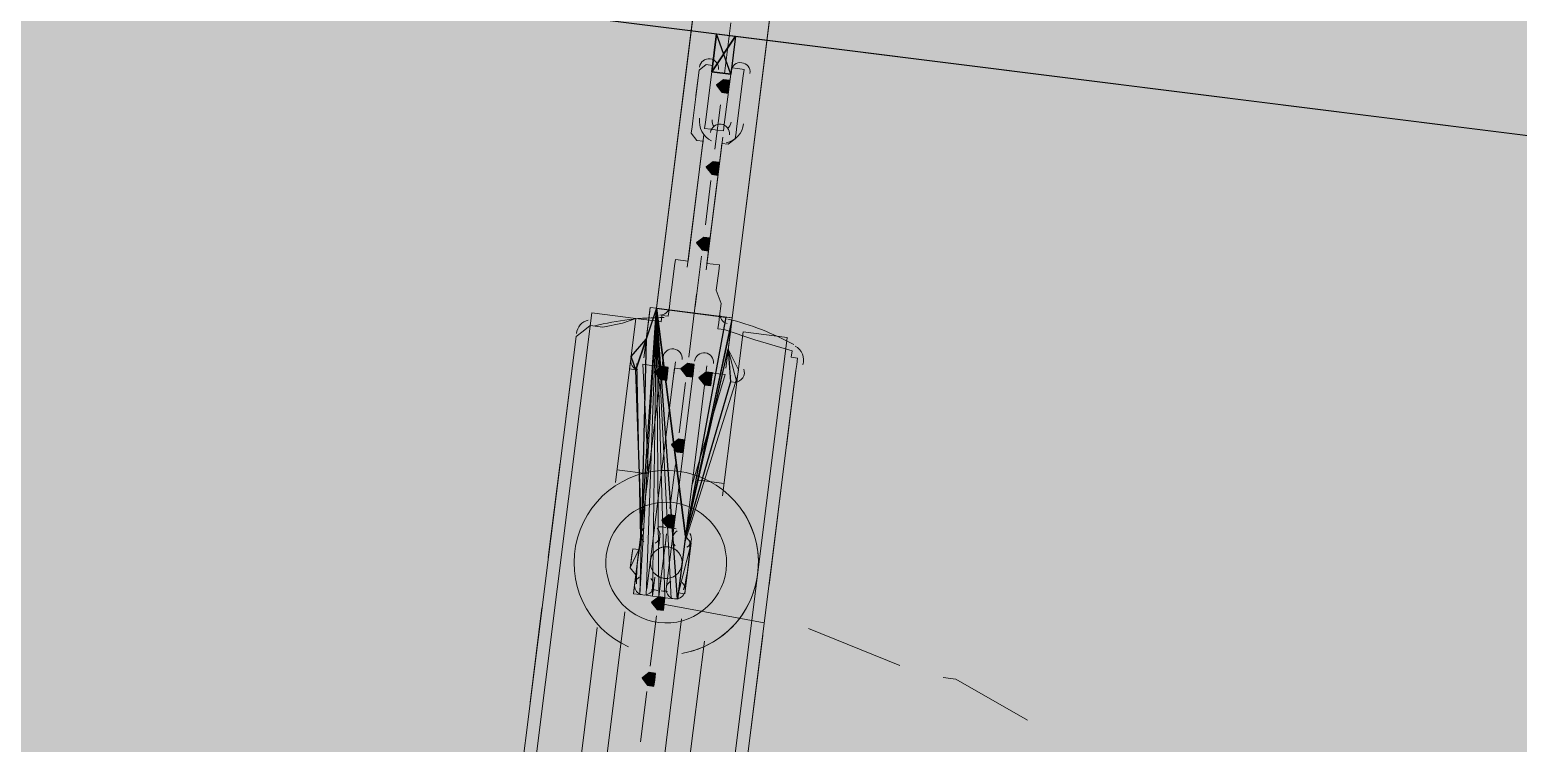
# Model space of a CAD drawing. Header units: metres. Extents: x -4 to 509425, y 7549 to 4732445.
# Drawn here: x 476046.973 to 476048.956, y 4719727.635 to 4719728.585 of the extents above; entities that cross this region are included whole.
import ezdxf

# ---------------------------------------------------------------- set-up
doc = ezdxf.new("R2010")
doc.units = ezdxf.units.M
doc.header["$LTSCALE"] = 0.01
doc.header["$MEASUREMENT"] = 0
doc.layers.get('0').update_dxf_attribs({"lineweight": 0})
doc.layers.add('_SUBESTACIÓN', color=1, linetype='Continuous')
doc.layers.add('SUBESTACION LA VID', color=253, linetype='Continuous')

# ---------------------------------------------------------------- blocks, each defined once
blk = doc.blocks.new('A$Cfff6051d')
at = {"layer": 'SUBESTACION LA VID', "transparency": 33554687}
h = blk.add_hatch(color=256, dxfattribs=at)
h.dxf.hatch_style = 2
h.paths.add_polyline_path([(476047.9046, 4719728.5089), (476047.9057, 4719728.5173), (476047.8973, 4719728.5183), (476047.8878, 4719728.511), (476047.8952, 4719728.5015), (476047.9036, 4719728.5005)])
h = blk.add_hatch(color=256, dxfattribs=at)
h.dxf.hatch_style = 2
h.paths.add_polyline_path([(476047.891, 4719728.3997), (476047.892, 4719728.4081), (476047.8836, 4719728.4091), (476047.8742, 4719728.4018), (476047.8815, 4719728.3923), (476047.8899, 4719728.3913)])
h = blk.add_hatch(color=256, dxfattribs=at)
h.dxf.hatch_style = 2
h.paths.add_polyline_path([(476047.8783, 4719728.2989), (476047.8794, 4719728.3073), (476047.871, 4719728.3083), (476047.8615, 4719728.301), (476047.8689, 4719728.2915), (476047.8773, 4719728.2905)])
h = blk.add_hatch(color=256, dxfattribs=at)
h.dxf.hatch_style = 2
h.paths.add_polyline_path([(476047.8226, 4719728.1267), (476047.8237, 4719728.1351), (476047.8152, 4719728.1361), (476047.8058, 4719728.1288), (476047.8131, 4719728.1193), (476047.8216, 4719728.1183)])
h = blk.add_hatch(color=256, dxfattribs=at)
h.dxf.hatch_style = 2
h.paths.add_polyline_path([(476047.8573, 4719728.1308), (476047.8583, 4719728.1392), (476047.8499, 4719728.1403), (476047.8405, 4719728.133), (476047.8478, 4719728.1235), (476047.8562, 4719728.1224)])
h = blk.add_hatch(color=256, dxfattribs=at)
h.dxf.hatch_style = 2
h.paths.add_polyline_path([(476047.8814, 4719728.1193), (476047.8825, 4719728.1277), (476047.8741, 4719728.1287), (476047.8646, 4719728.1214), (476047.872, 4719728.1119), (476047.8804, 4719728.1109)])
h = blk.add_hatch(color=256, dxfattribs=at)
h.dxf.hatch_style = 2
h.paths.add_polyline_path([(476047.8446, 4719728.03), (476047.8457, 4719728.0384), (476047.8373, 4719728.0395), (476047.8278, 4719728.0321), (476047.8352, 4719728.0227), (476047.8436, 4719728.0216)])
h = blk.add_hatch(color=256, dxfattribs=at)
h.dxf.hatch_style = 2
h.paths.add_polyline_path([(476047.832, 4719727.9292), (476047.833, 4719727.9376), (476047.8246, 4719727.9387), (476047.8152, 4719727.9313), (476047.8225, 4719727.9219), (476047.8309, 4719727.9208)])
h = blk.add_hatch(color=256, dxfattribs=at)
h.dxf.hatch_style = 2
h.paths.add_polyline_path([(476047.8183, 4719727.82), (476047.8193, 4719727.8284), (476047.8109, 4719727.8295), (476047.8015, 4719727.8221), (476047.8088, 4719727.8127), (476047.8172, 4719727.8116)])
h = blk.add_hatch(color=256, dxfattribs=at)
h.dxf.hatch_style = 2
h.paths.add_polyline_path([(476047.8057, 4719727.7192), (476047.8067, 4719727.7276), (476047.7983, 4719727.7287), (476047.7889, 4719727.7213), (476047.7962, 4719727.7119), (476047.8046, 4719727.7108)])
at = {"layer": 'SUBESTACION LA VID', "lineweight": 15}
for p, q in [((476047.8079, 4719728.2138), (476047.9891, 4719729.6587)), ((476047.9087, 4719728.2012), (476048.0899, 4719729.646)), ((476054.4065, 4719727.762), (476041.3944, 4719729.3933)), ((476054.4065, 4719727.762), (476041.3944, 4719729.3933)), ((476047.8984, 4719728.5267), (476047.9068, 4719728.5939)), ((476047.9131, 4719728.5761), (476047.9068, 4719728.5257)), ((476047.8816, 4719728.5288), (476047.8731, 4719728.4616)), ((476047.8983, 4719728.4585), (476047.9068, 4719728.5257)), ((476047.9151, 4719728.4564), (476047.9236, 4719728.5236)), ((476047.8857, 4719728.4259), (476047.8931, 4719728.4847)), ((476047.871, 4719728.4448), (476047.8489, 4719728.2684)), ((476047.8962, 4719728.4417), (476047.8741, 4719728.2652)), ((476047.8731, 4719728.3251), (476047.8805, 4719728.3839)), ((476047.8594, 4719728.2159), (476047.8678, 4719728.2831)), ((476047.851, 4719728.1487), (476047.8615, 4719728.2327)), ((476047.7218, 4719728.2076), (476047.27, 4719724.6038)), ((476047.7985, 4719728.2065), (476047.7911, 4719728.1477)), ((476047.8069, 4719728.2054), (476047.8069, 4719728.2054)), ((476047.8079, 4719728.2138), (476047.9003, 4719728.2022)), ((476047.8993, 4719728.1938), (476047.8993, 4719728.1938)), ((476047.9077, 4719728.1928), (476047.9003, 4719728.134)), ((476047.7008, 4719728.1761), (476047.6871, 4719728.0669)), ((476047.7943, 4719728.1729), (476047.7743, 4719728.1498)), ((476047.7853, 4719726.604), (476047.9822, 4719728.1749)), ((476047.7995, 4719728.1466), (476047.7995, 4719728.1466)), ((476047.9035, 4719728.1592), (476047.9171, 4719728.1319)), ((476047.7784, 4719727.8421), (476047.8152, 4719728.1361)), ((476047.7816, 4719728.1403), (476047.7868, 4719727.9093)), ((476047.7984, 4719728.1382), (476047.79, 4719728.1393)), ((476047.7973, 4719727.9933), (476047.79, 4719728.1393)), ((476047.8321, 4719728.134), (476047.7952, 4719727.84)), ((476047.7984, 4719728.1382), (476047.8152, 4719728.1361)), ((476047.8163, 4719728.1445), (476047.8142, 4719728.1277)), ((476047.8573, 4719728.1308), (476047.8204, 4719727.8368)), ((476047.8237, 4719728.1351), (476047.8237, 4719728.1351)), ((476047.831, 4719728.1256), (476047.8331, 4719728.1424)), ((476047.8321, 4719728.134), (476047.8573, 4719728.1308)), ((476047.8372, 4719727.8347), (476047.8741, 4719728.1287)), ((476047.8562, 4719728.1224), (476047.8583, 4719728.1392)), ((476047.8657, 4719728.1298), (476047.8657, 4719728.1298)), ((476047.8751, 4719728.1371), (476047.873, 4719728.1203)), ((476047.8909, 4719728.1266), (476047.8741, 4719728.1287)), ((476047.8909, 4719728.1266), (476047.8993, 4719728.1256)), ((476047.8919, 4719728.135), (476047.8919, 4719728.135)), ((476047.9811, 4719728.03), (476047.9938, 4719728.1308)), ((476047.8383, 4719728.0479), (476047.8468, 4719728.1151)), ((476047.9161, 4719728.1235), (476047.8456, 4719727.9019)), ((476047.8551, 4719727.9775), (476047.8993, 4719728.1256)), ((476047.9077, 4719728.1245), (476047.9077, 4719728.1245)), ((476047.6797, 4719728.0081), (476047.6639, 4719727.882)), ((476047.7973, 4719727.9933), (476047.7553, 4719727.9986)), ((476047.8257, 4719727.9471), (476047.8331, 4719728.0059)), ((476047.8982, 4719727.9807), (476047.8646, 4719727.9849)), ((476047.958, 4719727.8452), (476047.9738, 4719727.9712)), ((476047.7952, 4719727.9082), (476047.7952, 4719727.9082)), ((476047.811, 4719727.8977), (476047.8131, 4719727.9145)), ((476047.8194, 4719727.8967), (476047.8215, 4719727.9135)), ((476047.813, 4719727.8463), (476047.8204, 4719727.9051)), ((476047.8456, 4719727.9019), (476047.8456, 4719727.9019)), ((476047.7878, 4719727.8494), (476047.7878, 4719727.8494)), ((476047.8057, 4719727.8557), (476047.8025, 4719727.8305)), ((476047.8141, 4719727.8547), (476047.8109, 4719727.8295)), ((476047.7868, 4719727.841), (476047.7868, 4719727.841)), ((476047.8288, 4719727.8358), (476047.8288, 4719727.8358)), ((476047.8382, 4719727.8431), (476047.8382, 4719727.8431)), ((476047.4109, 4719724.9786), (476047.7658, 4719727.8096)), ((476047.6555, 4719727.8148), (476047.6397, 4719727.6888)), ((476047.8099, 4719727.8211), (476047.9516, 4719727.7948)), ((476047.4865, 4719724.9692), (476047.8414, 4719727.8001)), ((476047.7994, 4719727.7371), (476047.8078, 4719727.8043)), ((476047.729, 4719727.7886), (476047.5668, 4719726.4949)), ((476047.8718, 4719727.7707), (476047.7265, 4719726.6114)), ((476047.9337, 4719727.652), (476047.9495, 4719727.778)), ((476048.0104, 4719727.7874), (476048.1322, 4719727.738)), ((476047.7867, 4719727.6363), (476047.7951, 4719727.7035))]:
    blk.add_line(p, q, dxfattribs=at)
at = {"layer": 'SUBESTACION LA VID', "lineweight": 0}
for p, q in [((476043.9229, 4719729.0763), (476047.8879, 4719728.5792)), ((476047.8879, 4719728.5792), (476051.8612, 4719728.0811)), ((476051.878, 4719728.079), (476047.8879, 4719728.5792)), ((476047.8079, 4719728.2138), (476047.9087, 4719728.2012))]:
    blk.add_line(p, q, dxfattribs=at)
at = {"layer": 'SUBESTACION LA VID', "lineweight": 15}
for points in [[(476051.8612, 4719728.0811), (476047.9131, 4719728.5761), (476047.9068, 4719728.5257), (476047.8816, 4719728.5288), (476047.8879, 4719728.5792), (476043.9397, 4719729.0742)], [(476051.8612, 4719728.0811), (476047.9131, 4719728.5761), (476047.9068, 4719728.5257), (476047.8816, 4719728.5288), (476047.8879, 4719728.5792), (476043.9397, 4719729.0742)], [(476047.8079, 4719728.2138), (476047.9087, 4719728.2012), (476048.0899, 4719729.646), (476047.9891, 4719729.6587), (476047.8079, 4719728.2138)], [(476047.8879, 4719728.5792), (476047.8816, 4719728.5288), (476047.9068, 4719728.5257), (476047.9131, 4719728.5761)], [(476047.8879, 4719728.5792), (476047.8816, 4719728.5288), (476047.9068, 4719728.5257)], [(476047.4301, 4719726.0172), (476047.7008, 4719728.1761), (476047.7103, 4719728.1834), (476047.7197, 4719728.1908), (476047.7365, 4719728.1886), (476047.7628, 4719728.1939), (476047.7806, 4719728.2002), (476047.8058, 4719728.197), (476047.8142, 4719728.196), (476047.8153, 4719728.2044), (476047.8237, 4719728.2033), (476047.8247, 4719728.2117), (476047.8268, 4719728.2285), (476047.8289, 4719728.2453), (476047.8321, 4719728.2705), (476047.8332, 4719728.2789), (476047.85, 4719728.2768), (476047.8689, 4719728.428), (476047.87, 4719728.4364), (476047.8616, 4719728.4375), (476047.8542, 4719728.4469), (476047.8553, 4719728.4553), (476047.8563, 4719728.4637), (476047.8647, 4719728.5309), (476047.8742, 4719728.5383), (476047.8826, 4719728.5372), (476047.8816, 4719728.5288), (476047.8731, 4719728.4616), (476047.8721, 4719728.4532), (476047.8805, 4719728.4522), (476047.8889, 4719728.4511), (476047.8973, 4719728.4501), (476047.8983, 4719728.4585), (476047.9068, 4719728.5257), (476047.9078, 4719728.5341), (476047.9162, 4719728.533), (476047.9246, 4719728.532), (476047.9236, 4719728.5236), (476047.9151, 4719728.4564), (476047.9141, 4719728.448), (476047.913, 4719728.4396), (476047.9036, 4719728.4322), (476047.8952, 4719728.4333), (476047.8941, 4719728.4249), (476047.8752, 4719728.2737), (476047.892, 4719728.2715), (476047.8909, 4719728.2631), (476047.8877, 4719728.2379), (476047.894, 4719728.2201), (476047.8919, 4719728.2033), (476047.8909, 4719728.1949), (476047.8898, 4719728.1865), (476047.8982, 4719728.1854), (476047.9392, 4719728.1718), (476047.9885, 4719728.1571), (476047.9875, 4719728.1487), (476047.9959, 4719728.1476), (476047.9948, 4719728.1392), (476047.9938, 4719728.1308), (476047.7231, 4719725.9719)], [(476047.8563, 4719728.4637), (476047.8647, 4719728.5309), (476047.8605, 4719728.4973)], [(476047.85, 4719728.2768), (476047.8332, 4719728.2789), (476047.8321, 4719728.2705), (476047.8289, 4719728.2453), (476047.8268, 4719728.2285), (476047.8247, 4719728.2117)], [(476047.8919, 4719728.2033), (476047.894, 4719728.2201), (476047.8877, 4719728.2379), (476047.8909, 4719728.2631), (476047.892, 4719728.2715), (476047.8752, 4719728.2737)], [(476047.7532, 4719727.9818), (476047.7806, 4719728.2002), (476047.7218, 4719728.2076)], [(476047.9171, 4719728.1319), (476047.9161, 4719728.1235), (476047.915, 4719728.1151), (476047.9066, 4719728.1161), (476047.8467, 4719727.9103), (476047.854, 4719727.9009), (476047.853, 4719727.8925), (476047.8519, 4719727.8841), (476047.8509, 4719727.8757), (476047.8498, 4719727.8673), (476047.8488, 4719727.8589), (476047.8477, 4719727.8505), (476047.8466, 4719727.8421), (476047.8456, 4719727.8337), (476047.8372, 4719727.8347), (476047.8361, 4719727.8263), (476047.8277, 4719727.8274), (476047.8193, 4719727.8284), (476047.8109, 4719727.8295), (476047.8025, 4719727.8305), (476047.7941, 4719727.8316), (476047.7857, 4719727.8326), (476047.7773, 4719727.8337), (476047.7784, 4719727.8421), (476047.7794, 4719727.8505), (476047.7805, 4719727.8589), (476047.7731, 4719727.8684), (476047.7742, 4719727.8768), (476047.7753, 4719727.8852), (476047.7763, 4719727.8936), (476047.7847, 4719727.8925), (476047.7858, 4719727.9009), (476047.7868, 4719727.9093), (476047.7879, 4719727.9177), (476047.7806, 4719728.1319), (476047.7722, 4719728.133), (476047.7732, 4719728.1414), (476047.7743, 4719728.1498), (476047.7943, 4719728.1729), (476047.7985, 4719728.2065), (476047.7995, 4719728.2149), (476047.8079, 4719728.2138), (476047.9003, 4719728.2022), (476047.9087, 4719728.2012), (476047.9077, 4719728.1928), (476047.9035, 4719728.1592), (476047.9171, 4719728.1319)], [(476047.9822, 4719728.1749), (476047.9234, 4719728.1823), (476047.896, 4719727.9639)], [(476048.19, 4719727.7222), (476048.2068, 4719727.7201), (476048.3023, 4719727.6655)]]:
    blk.add_lwpolyline(points, dxfattribs=at)
at = {"layer": 'SUBESTACION LA VID', "lineweight": 0}
for points in [[(476041.5456, 4719729.3743), (476051.878, 4719728.079), (476043.9229, 4719729.0763)], [(476041.5456, 4719729.3743), (476051.878, 4719728.079), (476043.9229, 4719729.0763)], [(476051.878, 4719728.079), (476047.9131, 4719728.5761), (476043.9229, 4719729.0763), (476047.8879, 4719728.5792)], [(476047.7879, 4719727.9177), (476047.7857, 4719727.8326), (476047.7879, 4719727.9177), (476047.7857, 4719727.8326), (476047.7879, 4719727.9177), (476047.7857, 4719727.8326), (476047.7879, 4719727.9177), (476047.7857, 4719727.8326), (476047.8079, 4719728.2138), (476047.7857, 4719727.8326), (476047.8079, 4719728.2138), (476047.7857, 4719727.8326)], [(476047.7941, 4719727.8316), (476047.8079, 4719728.2138), (476047.7941, 4719727.8316), (476047.8079, 4719728.2138), (476047.7941, 4719727.8316), (476047.8079, 4719728.2138), (476047.7941, 4719727.8316), (476047.8079, 4719728.2138), (476047.8025, 4719727.8305), (476047.8079, 4719728.2138), (476047.8025, 4719727.8305)], [(476047.7995, 4719728.2149), (476047.7943, 4719728.1729), (476047.8079, 4719728.2138), (476047.7943, 4719728.1729)], [(476047.7985, 4719728.2065), (476047.7943, 4719728.1729), (476047.7985, 4719728.2065), (476047.7943, 4719728.1729), (476047.7985, 4719728.2065)], [(476047.8079, 4719728.2138), (476047.8109, 4719727.8295), (476047.8079, 4719728.2138), (476047.8109, 4719727.8295), (476047.8079, 4719728.2138), (476047.8193, 4719727.8284), (476047.8079, 4719728.2138), (476047.8193, 4719727.8284), (476047.8079, 4719728.2138), (476047.8277, 4719727.8274), (476047.8079, 4719728.2138), (476047.8277, 4719727.8274), (476047.8079, 4719728.2138), (476047.8277, 4719727.8274), (476047.8079, 4719728.2138), (476047.8361, 4719727.8263), (476047.8079, 4719728.2138), (476047.8361, 4719727.8263)], [(476047.9003, 4719728.2022), (476047.8467, 4719727.9103), (476047.9087, 4719728.2012), (476047.8467, 4719727.9103), (476047.9077, 4719728.1928), (476047.8467, 4719727.9103), (476047.9077, 4719728.1928), (476047.8467, 4719727.9103)], [(476047.7743, 4719728.1498), (476047.7722, 4719728.133), (476047.7743, 4719728.1498), (476047.7722, 4719728.133)], [(476047.7732, 4719728.1414), (476047.7743, 4719728.1498), (476047.7732, 4719728.1414)], [(476047.7743, 4719728.1498), (476047.7806, 4719728.1319), (476047.7743, 4719728.1498), (476047.7806, 4719728.1319)], [(476047.9066, 4719728.1161), (476047.9035, 4719728.1592), (476047.915, 4719728.1151), (476047.9035, 4719728.1592), (476047.915, 4719728.1151), (476047.9035, 4719728.1592), (476047.915, 4719728.1151), (476047.9035, 4719728.1592), (476047.915, 4719728.1151), (476047.9035, 4719728.1592), (476047.915, 4719728.1151)], [(476047.9161, 4719728.1235), (476047.9171, 4719728.1319), (476047.9161, 4719728.1235)], [(476047.7879, 4719727.9177), (476047.7773, 4719727.8337), (476047.7879, 4719727.9177), (476047.7773, 4719727.8337), (476047.7879, 4719727.9177), (476047.7773, 4719727.8337)], [(476047.7879, 4719727.9177), (476047.7784, 4719727.8421), (476047.7879, 4719727.9177), (476047.7784, 4719727.8421), (476047.7879, 4719727.9177), (476047.7784, 4719727.8421), (476047.7879, 4719727.9177), (476047.7784, 4719727.8421), (476047.7879, 4719727.9177), (476047.7784, 4719727.8421), (476047.7879, 4719727.9177), (476047.7784, 4719727.8421), (476047.7879, 4719727.9177), (476047.7784, 4719727.8421), (476047.7879, 4719727.9177), (476047.7784, 4719727.8421), (476047.7879, 4719727.9177), (476047.7784, 4719727.8421), (476047.7879, 4719727.9177)], [(476047.7868, 4719727.9093), (476047.7794, 4719727.8505), (476047.7868, 4719727.9093), (476047.7794, 4719727.8505), (476047.7868, 4719727.9093), (476047.7784, 4719727.8421), (476047.7868, 4719727.9093), (476047.7784, 4719727.8421), (476047.7868, 4719727.9093)], [(476047.8361, 4719727.8263), (476047.8467, 4719727.9103), (476047.8372, 4719727.8347), (476047.8467, 4719727.9103), (476047.8372, 4719727.8347), (476047.8467, 4719727.9103), (476047.8372, 4719727.8347), (476047.8467, 4719727.9103), (476047.8372, 4719727.8347), (476047.8467, 4719727.9103), (476047.8372, 4719727.8347), (476047.8467, 4719727.9103), (476047.8372, 4719727.8347), (476047.8467, 4719727.9103), (476047.8372, 4719727.8347), (476047.8467, 4719727.9103), (476047.8372, 4719727.8347), (476047.8467, 4719727.9103), (476047.8372, 4719727.8347), (476047.854, 4719727.9009), (476047.8456, 4719727.8337), (476047.854, 4719727.9009), (476047.8456, 4719727.8337), (476047.854, 4719727.9009), (476047.8466, 4719727.8421), (476047.854, 4719727.9009), (476047.8466, 4719727.8421), (476047.854, 4719727.9009), (476047.8466, 4719727.8421), (476047.854, 4719727.9009)], [(476047.7753, 4719727.8852), (476047.7742, 4719727.8768), (476047.7753, 4719727.8852), (476047.7731, 4719727.8684), (476047.7763, 4719727.8936), (476047.7731, 4719727.8684), (476047.7763, 4719727.8936), (476047.7731, 4719727.8684), (476047.7763, 4719727.8936), (476047.7731, 4719727.8684), (476047.7847, 4719727.8925), (476047.7805, 4719727.8589), (476047.7858, 4719727.9009), (476047.7805, 4719727.8589), (476047.7858, 4719727.9009), (476047.7805, 4719727.8589), (476047.7858, 4719727.9009), (476047.7805, 4719727.8589)], [(476047.7858, 4719727.9009), (476047.7794, 4719727.8505), (476047.7858, 4719727.9009), (476047.7794, 4719727.8505), (476047.7858, 4719727.9009)], [(476047.8466, 4719727.8421), (476047.853, 4719727.8925), (476047.8466, 4719727.8421), (476047.853, 4719727.8925), (476047.8477, 4719727.8505), (476047.853, 4719727.8925), (476047.8477, 4719727.8505), (476047.853, 4719727.8925), (476047.8477, 4719727.8505), (476047.8519, 4719727.8841), (476047.8477, 4719727.8505)], [(476047.8488, 4719727.8589), (476047.8519, 4719727.8841), (476047.8488, 4719727.8589), (476047.8519, 4719727.8841), (476047.8488, 4719727.8589), (476047.8509, 4719727.8757), (476047.8498, 4719727.8673), (476047.8509, 4719727.8757), (476047.8498, 4719727.8673)]]:
    blk.add_lwpolyline(points, dxfattribs=at)
at = {"layer": 'SUBESTACION LA VID'}
for points in [[(476047.8879, 4719728.5792), (476047.9131, 4719728.5761), (476047.8816, 4719728.5288)], [(476047.9131, 4719728.5761), (476047.9068, 4719728.5257), (476047.8816, 4719728.5288)], [(476047.9046, 4719728.5089), (476047.9057, 4719728.5173), (476047.8973, 4719728.5183), (476047.8878, 4719728.511), (476047.8952, 4719728.5015), (476047.9036, 4719728.5005)], [(476047.891, 4719728.3997), (476047.892, 4719728.4081), (476047.8836, 4719728.4091), (476047.8742, 4719728.4018), (476047.8815, 4719728.3923), (476047.8899, 4719728.3913)], [(476047.8783, 4719728.2989), (476047.8794, 4719728.3073), (476047.871, 4719728.3083), (476047.8615, 4719728.301), (476047.8689, 4719728.2915), (476047.8773, 4719728.2905)], [(476047.8467, 4719727.9103), (476047.8361, 4719727.8263), (476047.8079, 4719728.2138)], [(476047.9003, 4719728.2022), (476047.8467, 4719727.9103), (476047.8079, 4719728.2138)], [(476047.7943, 4719728.1729), (476047.7806, 4719728.1319), (476047.7743, 4719728.1498)], [(476047.9066, 4719728.1161), (476047.8467, 4719727.9103), (476047.9035, 4719728.1592)], [(476047.8226, 4719728.1267), (476047.8237, 4719728.1351), (476047.8152, 4719728.1361), (476047.8058, 4719728.1288), (476047.8131, 4719728.1193), (476047.8216, 4719728.1183)], [(476047.8573, 4719728.1308), (476047.8583, 4719728.1392), (476047.8499, 4719728.1403), (476047.8405, 4719728.133), (476047.8478, 4719728.1235), (476047.8562, 4719728.1224)], [(476047.8814, 4719728.1193), (476047.8825, 4719728.1277), (476047.8741, 4719728.1287), (476047.8646, 4719728.1214), (476047.872, 4719728.1119), (476047.8804, 4719728.1109)], [(476047.8446, 4719728.03), (476047.8457, 4719728.0384), (476047.8373, 4719728.0395), (476047.8278, 4719728.0321), (476047.8352, 4719728.0227), (476047.8436, 4719728.0216)], [(476047.832, 4719727.9292), (476047.833, 4719727.9376), (476047.8246, 4719727.9387), (476047.8152, 4719727.9313), (476047.8225, 4719727.9219), (476047.8309, 4719727.9208)], [(476047.8183, 4719727.82), (476047.8193, 4719727.8284), (476047.8109, 4719727.8295), (476047.8015, 4719727.8221), (476047.8088, 4719727.8127), (476047.8172, 4719727.8116)], [(476047.8057, 4719727.7192), (476047.8067, 4719727.7276), (476047.7983, 4719727.7287), (476047.7889, 4719727.7213), (476047.7962, 4719727.7119), (476047.8046, 4719727.7108)]]:
    blk.add_lwpolyline(points, close=True, dxfattribs=at)
at = {"layer": 'SUBESTACION LA VID', "lineweight": 0}
for points in [[(476047.8879, 4719728.5792), (476047.9131, 4719728.5761), (476047.8816, 4719728.5288)], [(476047.9131, 4719728.5761), (476047.9068, 4719728.5257), (476047.8816, 4719728.5288)], [(476047.9046, 4719728.5089), (476047.9057, 4719728.5173), (476047.8973, 4719728.5183), (476047.8878, 4719728.511), (476047.8952, 4719728.5015), (476047.9036, 4719728.5005)], [(476047.891, 4719728.3997), (476047.892, 4719728.4081), (476047.8836, 4719728.4091), (476047.8742, 4719728.4018), (476047.8815, 4719728.3923), (476047.8899, 4719728.3913)], [(476047.8783, 4719728.2989), (476047.8794, 4719728.3073), (476047.871, 4719728.3083), (476047.8615, 4719728.301), (476047.8689, 4719728.2915), (476047.8773, 4719728.2905)], [(476047.8467, 4719727.9103), (476047.8361, 4719727.8263), (476047.8079, 4719728.2138)], [(476047.9003, 4719728.2022), (476047.8467, 4719727.9103), (476047.8079, 4719728.2138)], [(476047.7943, 4719728.1729), (476047.7806, 4719728.1319), (476047.7743, 4719728.1498)], [(476047.9066, 4719728.1161), (476047.8467, 4719727.9103), (476047.9035, 4719728.1592)], [(476047.8226, 4719728.1267), (476047.8237, 4719728.1351), (476047.8152, 4719728.1361), (476047.8058, 4719728.1288), (476047.8131, 4719728.1193), (476047.8216, 4719728.1183)], [(476047.8573, 4719728.1308), (476047.8583, 4719728.1392), (476047.8499, 4719728.1403), (476047.8405, 4719728.133), (476047.8478, 4719728.1235), (476047.8562, 4719728.1224)], [(476047.8814, 4719728.1193), (476047.8825, 4719728.1277), (476047.8741, 4719728.1287), (476047.8646, 4719728.1214), (476047.872, 4719728.1119), (476047.8804, 4719728.1109)], [(476047.8446, 4719728.03), (476047.8457, 4719728.0384), (476047.8373, 4719728.0395), (476047.8278, 4719728.0321), (476047.8352, 4719728.0227), (476047.8436, 4719728.0216)], [(476047.832, 4719727.9292), (476047.833, 4719727.9376), (476047.8246, 4719727.9387), (476047.8152, 4719727.9313), (476047.8225, 4719727.9219), (476047.8309, 4719727.9208)], [(476047.8183, 4719727.82), (476047.8193, 4719727.8284), (476047.8109, 4719727.8295), (476047.8015, 4719727.8221), (476047.8088, 4719727.8127), (476047.8172, 4719727.8116)], [(476047.8057, 4719727.7192), (476047.8067, 4719727.7276), (476047.7983, 4719727.7287), (476047.7889, 4719727.7213), (476047.7962, 4719727.7119), (476047.8046, 4719727.7108)]]:
    blk.add_lwpolyline(points, close=True, dxfattribs=at)
at = {"layer": 'SUBESTACION LA VID'}
for points in [[(476047.8879, 4719728.5792), (476047.8879, 4719728.5792), (476047.9068, 4719728.5257), (476047.9068, 4719728.5257), (476047.9068, 4719728.5257), (476047.8816, 4719728.5288), (476047.8816, 4719728.5288), (476047.8816, 4719728.5288), (476047.8879, 4719728.5792), (476047.8879, 4719728.5792)], [(476047.9131, 4719728.5761), (476047.9131, 4719728.5761), (476047.8879, 4719728.5792), (476047.8879, 4719728.5792), (476047.8879, 4719728.5792), (476047.9068, 4719728.5257), (476047.9068, 4719728.5257), (476047.9068, 4719728.5257), (476047.9131, 4719728.5761), (476047.9131, 4719728.5761)], [(476047.7879, 4719727.9177), (476047.7879, 4719727.9177), (476047.7943, 4719728.1729), (476047.7943, 4719728.1729), (476047.7943, 4719728.1729), (476047.8079, 4719728.2138), (476047.8079, 4719728.2138), (476047.8079, 4719728.2138), (476047.7879, 4719727.9177), (476047.7879, 4719727.9177)], [(476047.7806, 4719728.1319), (476047.7806, 4719728.1319), (476047.7879, 4719727.9177), (476047.7879, 4719727.9177), (476047.7879, 4719727.9177), (476047.7943, 4719728.1729), (476047.7943, 4719728.1729), (476047.7943, 4719728.1729), (476047.7806, 4719728.1319), (476047.7806, 4719728.1319)]]:
    blk.add_open_spline(points, degree=3, knots=[0, 0, 0, 0, 1, 1, 1, 2, 2, 2, 3, 3, 3, 3], dxfattribs=at)
at = {"layer": 'SUBESTACION LA VID', "lineweight": 0}
for points in [[(476047.8879, 4719728.5792), (476047.8879, 4719728.5792), (476047.9068, 4719728.5257), (476047.9068, 4719728.5257), (476047.9068, 4719728.5257), (476047.8816, 4719728.5288), (476047.8816, 4719728.5288), (476047.8816, 4719728.5288), (476047.8879, 4719728.5792), (476047.8879, 4719728.5792)], [(476047.9131, 4719728.5761), (476047.9131, 4719728.5761), (476047.8879, 4719728.5792), (476047.8879, 4719728.5792), (476047.8879, 4719728.5792), (476047.9068, 4719728.5257), (476047.9068, 4719728.5257), (476047.9068, 4719728.5257), (476047.9131, 4719728.5761), (476047.9131, 4719728.5761)], [(476047.7879, 4719727.9177), (476047.7879, 4719727.9177), (476047.7943, 4719728.1729), (476047.7943, 4719728.1729), (476047.7943, 4719728.1729), (476047.8079, 4719728.2138), (476047.8079, 4719728.2138), (476047.8079, 4719728.2138), (476047.7879, 4719727.9177), (476047.7879, 4719727.9177)], [(476047.7806, 4719728.1319), (476047.7806, 4719728.1319), (476047.7879, 4719727.9177), (476047.7879, 4719727.9177), (476047.7879, 4719727.9177), (476047.7943, 4719728.1729), (476047.7943, 4719728.1729), (476047.7943, 4719728.1729), (476047.7806, 4719728.1319), (476047.7806, 4719728.1319)]]:
    blk.add_open_spline(points, degree=3, knots=[0, 0, 0, 0, 1, 1, 1, 2, 2, 2, 3, 3, 3, 3], dxfattribs=at)
at = {"layer": 'SUBESTACION LA VID', "lineweight": 15}
for points, knots in [([(476047.8905, 4719728.532), (476047.8914, 4719728.5389), (476047.8864, 4719728.5453), (476047.8795, 4719728.5461), (476047.8725, 4719728.547), (476047.8661, 4719728.5421), (476047.8653, 4719728.5351)], [0, 0, 0, 0, 1, 1, 1, 2, 2, 2, 2]), ([(476047.9325, 4719728.5267), (476047.9334, 4719728.5337), (476047.9284, 4719728.54), (476047.9215, 4719728.5409), (476047.9145, 4719728.5418), (476047.9082, 4719728.5368), (476047.9073, 4719728.5299)], [0, 0, 0, 0, 1, 1, 1, 2, 2, 2, 2]), ([(476047.9051, 4719728.4448), (476047.906, 4719728.4518), (476047.9011, 4719728.4581), (476047.8941, 4719728.459), (476047.8872, 4719728.4599), (476047.8808, 4719728.4549), (476047.8799, 4719728.448)], [0, 0, 0, 0, 1, 1, 1, 2, 2, 2, 2]), ([(476047.7761, 4719728.1515), (476047.7737, 4719728.1481), (476047.773, 4719728.1438), (476047.7744, 4719728.1398), (476047.7757, 4719728.1359), (476047.779, 4719728.1329), (476047.783, 4719728.1318)], [0, 0, 0, 0, 1, 1, 1, 2, 2, 2, 2]), ([(476047.842, 4719728.1456), (476047.8429, 4719728.1525), (476047.838, 4719728.1589), (476047.831, 4719728.1597), (476047.824, 4719728.1606), (476047.8177, 4719728.1557), (476047.8168, 4719728.1487)], [0, 0, 0, 0, 1, 1, 1, 2, 2, 2, 2]), ([(476047.884, 4719728.1403), (476047.8849, 4719728.1472), (476047.88, 4719728.1536), (476047.873, 4719728.1545), (476047.866, 4719728.1553), (476047.8597, 4719728.1504), (476047.8588, 4719728.1434)], [0, 0, 0, 0, 1, 1, 1, 2, 2, 2, 2]), ([(476047.9126, 4719728.1155), (476047.9168, 4719728.1156), (476047.9207, 4719728.1177), (476047.923, 4719728.1212), (476047.9253, 4719728.1247), (476047.9257, 4719728.129), (476047.9242, 4719728.1329)], [0, 0, 0, 0, 1, 1, 1, 2, 2, 2, 2]), ([(476047.8418, 4719727.7542), (476047.9018, 4719727.7646), (476047.9451, 4719727.8172), (476047.9437, 4719727.878), (476047.9422, 4719727.9388), (476047.8965, 4719727.9894), (476047.8362, 4719727.997), (476047.7759, 4719728.0045), (476047.7191, 4719727.9668), (476047.7027, 4719727.9082), (476047.6863, 4719727.8497), (476047.7153, 4719727.7879), (476047.7708, 4719727.7631)], [0, 0, 0, 0, 1, 1, 1, 2, 2, 2, 3, 3, 3, 4, 4, 4, 4]), ([(476047.9007, 4719727.8652), (476047.9063, 4719727.9092), (476047.875, 4719727.9494), (476047.8309, 4719727.955), (476047.7869, 4719727.9605), (476047.7467, 4719727.9292), (476047.7411, 4719727.8852), (476047.7356, 4719727.8411), (476047.7669, 4719727.8009), (476047.8109, 4719727.7954), (476047.855, 4719727.7898), (476047.8952, 4719727.8211), (476047.9007, 4719727.8652)], [0, 0, 0, 0, 1, 1, 1, 2, 2, 2, 3, 3, 3, 4, 4, 4, 4]), ([(476047.8418, 4719727.7542), (476047.8826, 4719727.7612), (476047.917, 4719727.7883), (476047.9335, 4719727.8262), (476047.95, 4719727.8641), (476047.9463, 4719727.9078), (476047.9237, 4719727.9424)], [0, 0, 0, 0, 1, 1, 1, 2, 2, 2, 2]), ([(476047.7916, 4719727.9215), (476047.7889, 4719727.9192), (476047.7874, 4719727.9158), (476047.7872, 4719727.9123), (476047.7871, 4719727.9088), (476047.7885, 4719727.9053), (476047.791, 4719727.9029)], [0, 0, 0, 0, 1, 1, 1, 2, 2, 2, 2]), ([(476047.8063, 4719727.9009), (476047.8098, 4719727.9029), (476047.8121, 4719727.9064), (476047.8125, 4719727.9103), (476047.813, 4719727.9143), (476047.8117, 4719727.9182), (476047.8088, 4719727.921)], [0, 0, 0, 0, 1, 1, 1, 2, 2, 2, 2]), ([(476047.8356, 4719727.9176), (476047.8321, 4719727.9156), (476047.8298, 4719727.9122), (476047.8293, 4719727.9082), (476047.8289, 4719727.9043), (476047.8302, 4719727.9004), (476047.833, 4719727.8976)], [0, 0, 0, 0, 1, 1, 1, 2, 2, 2, 2]), ([(476047.8483, 4719727.8957), (476047.8514, 4719727.8975), (476047.8536, 4719727.9004), (476047.8543, 4719727.9039), (476047.8551, 4719727.9074), (476047.8544, 4719727.911), (476047.8524, 4719727.9139)], [0, 0, 0, 0, 1, 1, 1, 2, 2, 2, 2]), ([(476047.8419, 4719727.8725), (476047.8434, 4719727.8841), (476047.8352, 4719727.8947), (476047.8236, 4719727.8962), (476047.812, 4719727.8976), (476047.8014, 4719727.8894), (476047.7999, 4719727.8778), (476047.7985, 4719727.8662), (476047.8067, 4719727.8556), (476047.8183, 4719727.8542), (476047.8299, 4719727.8527), (476047.8405, 4719727.8609), (476047.8419, 4719727.8725)], [0, 0, 0, 0, 1, 1, 1, 2, 2, 2, 3, 3, 3, 4, 4, 4, 4]), ([(476047.7851, 4719727.8557), (476047.7804, 4719727.853), (476047.778, 4719727.8475), (476047.7791, 4719727.8422), (476047.7802, 4719727.8368), (476047.7845, 4719727.8328), (476047.7899, 4719727.8321)], [0, 0, 0, 0, 1, 1, 1, 2, 2, 2, 2]), ([(476047.7899, 4719727.8321), (476047.7953, 4719727.8314), (476047.8006, 4719727.8343), (476047.803, 4719727.8392), (476047.8053, 4719727.8441), (476047.8043, 4719727.85), (476047.8004, 4719727.8538)], [0, 0, 0, 0, 1, 1, 1, 2, 2, 2, 2]), ([(476047.8271, 4719727.8504), (476047.8224, 4719727.8477), (476047.82, 4719727.8423), (476047.8211, 4719727.8369), (476047.8222, 4719727.8316), (476047.8265, 4719727.8275), (476047.8319, 4719727.8269)], [0, 0, 0, 0, 1, 1, 1, 2, 2, 2, 2]), ([(476047.8319, 4719727.8269), (476047.8373, 4719727.8262), (476047.8426, 4719727.829), (476047.845, 4719727.8339), (476047.8473, 4719727.8388), (476047.8463, 4719727.8447), (476047.8424, 4719727.8485)], [0, 0, 0, 0, 1, 1, 1, 2, 2, 2, 2])]:
    blk.add_open_spline(points, degree=3, knots=knots, dxfattribs=at)
for points in [[(476047.8653, 4719728.4669), (476047.8637, 4719728.4544), (476047.8702, 4719728.4423), (476047.8814, 4719728.4367)], [(476047.8821, 4719728.4648), (476047.8816, 4719728.4614), (476047.8826, 4719728.458), (476047.8847, 4719728.4553)], [(476047.901, 4719728.4342), (476047.9132, 4719728.4369), (476047.9225, 4719728.447), (476047.9241, 4719728.4595)], [(476047.9024, 4719728.4531), (476047.9051, 4719728.4552), (476047.9068, 4719728.4582), (476047.9073, 4719728.4616)], [(476047.8126, 4719728.2048), (476047.819, 4719728.2048), (476047.8245, 4719728.2095), (476047.8253, 4719728.2159)], [(476047.8925, 4719728.2075), (476047.8917, 4719728.2011), (476047.8957, 4719728.1952), (476047.902, 4719728.1936)], [(476047.7172, 4719728.1982), (476047.7087, 4719728.196), (476047.7024, 4719728.1889), (476047.7013, 4719728.1803)], [(476047.8184, 4719728.2014), (476047.7872, 4719728.2017), (476047.756, 4719728.1979), (476047.7257, 4719728.1903)], [(476047.9909, 4719728.1654), (476047.9632, 4719728.1806), (476047.9337, 4719728.1921), (476047.903, 4719728.1995)], [(476048.0029, 4719728.1385), (476048.006, 4719728.1482), (476048.0018, 4719728.1588), (476047.9928, 4719728.1636)], [(476047.7894, 4719727.9125), (476047.7838, 4719727.891), (476047.781, 4719727.8689), (476047.7812, 4719727.8468)], [(476047.8203, 4719727.9221), (476047.8172, 4719727.9226), (476047.8141, 4719727.9229), (476047.811, 4719727.923)], [(476047.8342, 4719727.92), (476047.8311, 4719727.9207), (476047.8279, 4719727.9213), (476047.8248, 4719727.9216)], [(476047.8198, 4719727.8963), (476047.8166, 4719727.8961), (476047.8134, 4719727.8952), (476047.8106, 4719727.8936)], [(476047.8355, 4719727.8905), (476047.8332, 4719727.8927), (476047.8303, 4719727.8944), (476047.8273, 4719727.8954)], [(476047.844, 4719727.8389), (476047.8497, 4719727.8603), (476047.8524, 4719727.8824), (476047.8523, 4719727.9046)], [(476047.8063, 4719727.8598), (476047.8087, 4719727.8576), (476047.8115, 4719727.8559), (476047.8146, 4719727.855)], [(476047.8221, 4719727.854), (476047.8253, 4719727.8542), (476047.8285, 4719727.8551), (476047.8313, 4719727.8567)], [(476047.8012, 4719727.8395), (476047.804, 4719727.8389), (476047.8069, 4719727.8385), (476047.8098, 4719727.8382)], [(476047.8142, 4719727.8376), (476047.8171, 4719727.8372), (476047.8199, 4719727.8369), (476047.8228, 4719727.8368)]]:
    blk.add_open_spline(points, degree=3, dxfattribs=at)

msp = doc.modelspace()

# ---------------------------------------------------------------- hatches: boundary and pattern name
at = {"layer": '_SUBESTACIÓN', "transparency": 33554559}
h = msp.add_hatch(color=1, dxfattribs=at)
h.dxf.hatch_style = 1
h.paths.add_polyline_path([(475968.6399, 4719805.825), (476089.9386, 4719790.615), (476078.1686, 4719696.74), (475956.8686, 4719711.9502)])

# ---------------------------------------------------------------- block references
at = {"linetype": 'Continuous'}
msp.add_blockref('A$Cfff6051d', (0, 0), dxfattribs=at)

doc.saveas('drawing.dxf')
